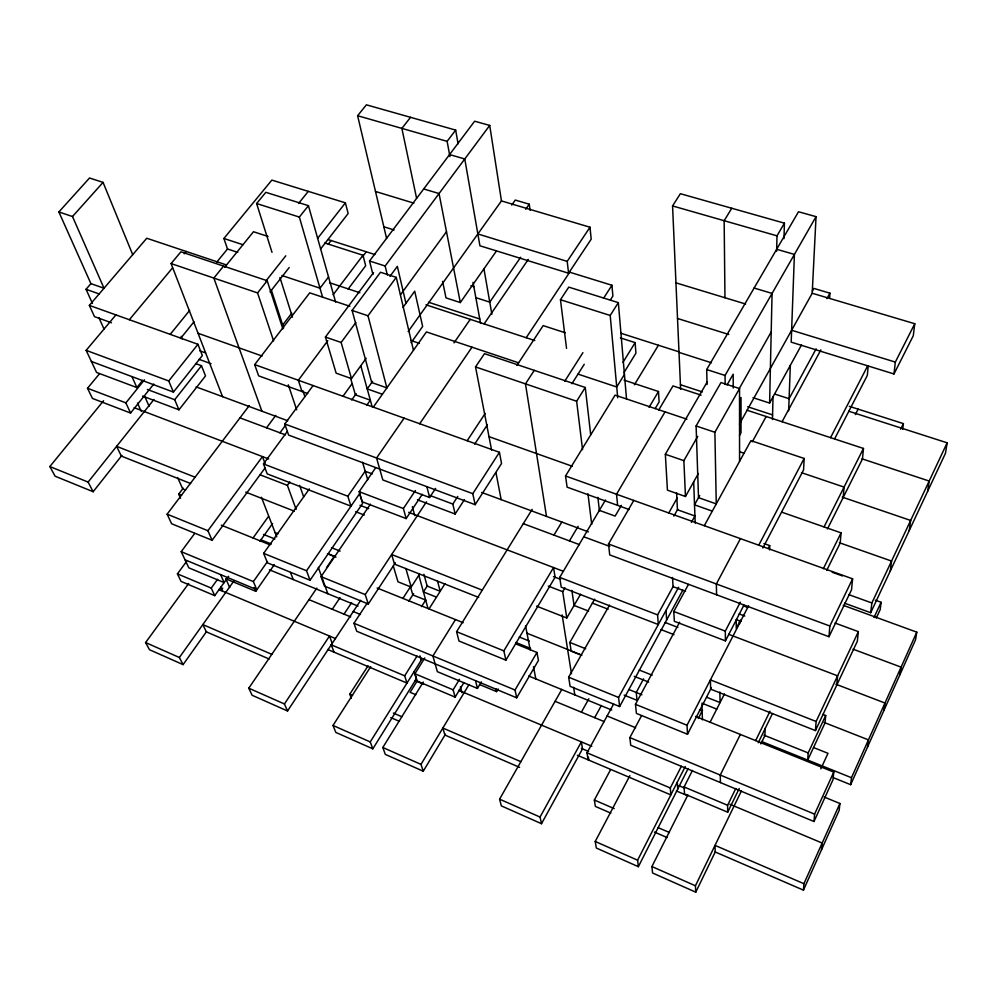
<?xml version="1.0" encoding="UTF-8"?>
<svg xmlns="http://www.w3.org/2000/svg" width="997" height="997" viewBox="0 0 997 997"><rect width="100%" height="100%" fill="white"/><g stroke="black" fill="none" stroke-linecap="round" stroke-linejoin="round"><path stroke-width="1.5" d="M753.047 397.691L769.609 403.075L772.064 293.417L754.118 288.046M772.463 419.525L773.024 396.445M776.626 251.269L776.999 235.84L784.427 223.166L680.365 193.705L672.564 205.93L680.639 389.353M765.123 728.259L764.936 735.574L760.873 743.936M769.597 549.958L769.696 545.596L763.939 543.539M783.966 238.644L784.427 223.166M788.652 410.814L790.334 365.338M739.438 424.061L812.206 293.255L816.044 216.661L798.497 211.763L706.699 369.538L707.06 384.555M704.306 525.706L750.928 440.637L804.143 458.458L803.57 469.911L762.855 548.014M829.641 297.829L829.928 293.18L813.864 288.42L812.356 291.124M825.69 715.51L808.193 752.922L807.695 760.063L825.067 722.837L825.69 715.51L822.812 714.388M803.931 883.703L715.023 845.381L715.21 851.974L803.445 890.134L803.931 883.703L839.91 803.495L824.17 797.039M816.132 721.479L710.4 679.892L710.649 689.151L815.446 730.589L816.132 721.479L858.367 631.649L835.062 623.038M641.42 715.933L629.867 737.593L630.715 745.258L814.001 821.516L814.599 814.138L833.754 772.089L695.582 716.394M633.793 500.432L608.506 543.988L609.715 554.893L828.993 636.722L829.853 626.029L852.597 578.821L565.536 475.98L615.087 395.124L686.933 419.201M843.2 497.453L844.06 487.097L801.501 472.69M781.573 512.109L841.057 532.859L840.209 543.029L826.687 570.458M821.553 849.706L822.164 843.051L729.816 804.243M836.72 685.213L837.592 675.841L728.707 634.329M868.2 366.123L867.328 375.383L834.751 438.605M746.94 410.191L863.464 448.451L862.455 458.969L827.46 528.909M833.754 772.089L833.006 779.704L814.001 821.516M852.597 578.821L851.525 589.775L828.993 636.722M839.91 803.495L839.175 810.349L803.445 890.134M858.367 631.649L857.333 641.258L815.446 730.589M776.675 249.275L794.41 254.409L791.182 342.145L893.985 373.975L895.331 362.085L914.772 323.726L812.206 293.255M833.442 777.722L850.665 784.689L851.475 777.71L916.779 632.148L843.263 605.329M844.546 603.185L870.705 612.719L871.852 602.973L947.15 442.818L848.846 411.25M914.772 323.726L913.277 335.765L893.985 373.975M875.341 600.206L881.111 602.288L880.201 609.591L876.263 618.04M902.696 429.209L903.394 423.625L849.27 406.315M867.527 747.04L868.449 739.874L824.058 722.439M890.271 571.019L891.555 561.062L839.337 542.717M883.953 710.375L884.975 703.035L835.91 684.229M909.227 530.591L910.647 520.434L842.241 497.129M899.955 674.633L901.089 667.143L853.083 649.184M927.621 491.359L929.179 481.04L861.956 458.807M916.779 632.148L915.558 639.8L850.665 784.689M947.15 442.818L945.468 453.286L870.705 612.719M820.843 768.849L827.996 753.321L813.527 747.551M874.008 617.517L881.111 602.288M687.893 794.97L651.913 866.543L652.574 872.998L695.769 892.178L695.432 885.797L741.382 790.995M695.769 892.178L715.285 851.812M692.454 770.444L684.104 786.969L684.515 793.973L727.698 812.206L739.213 788.515M755.651 740.609L769.996 711.247M727.698 812.206L727.611 805.277L735.798 788.465M758.243 742.765L772.476 713.54M900.665 429.159L903.394 423.625M740.36 734.44L720.27 775.043L720.42 782.583M823.348 568.689L841.057 532.859M824.058 526.927L863.464 448.451M629.88 775.654L595.234 841.468L596.306 848.023L638.367 866.692L688.117 768.587M638.367 866.692L637.606 860.212L685.251 766.531M710.088 722.239L724.47 693.912M577.363 755.277L670.819 794.896L670.308 787.979L681.387 766.257M679.618 622.215L635.475 704.318L636.398 713.403L687.494 734.253L711.347 687.818M698.286 718.488L702.536 710.2M855.351 414.59L858.143 409.144M740.522 620.122L736.26 628.409L736.222 619.461M687.494 734.253L687.02 725.243L748.585 605.79M688.453 584.416L673.773 611.485L674.358 621.305L725.442 640.872L743.887 605.191M830.551 437.646L867.627 365.949M725.442 640.872L725.305 631.113L740.347 602.151M768.263 548.35L769.696 545.596M758.754 545.209L804.143 458.458M740.447 538.642L716.357 583.968L716.581 594.773M610.837 813.128L595.359 806.411L594.362 800.03L610.476 769.858M782.084 421.731L820.867 349.885M643.588 678.845L636.236 692.466L637.021 700.33L624.172 695.133M609.503 605.117L568.639 677.175L570.122 686.36L619.635 706.561L682.833 590.162M816.119 348.85L789.101 398.7L774.557 394.014M588.105 759.839L587.009 752.81L613.629 704.032M619.635 706.561L618.564 697.451L678.633 587.258M541.496 823.709L582.485 748.884L581.376 741.88L540.05 817.054L541.496 823.709L501.317 805.875L499.597 799.158L561.859 689.351M605.503 499.983L559.703 577.4L561.224 587.158L658.307 624.546L657.596 614.887L673.224 586.336M752.299 441.821L766.157 416.509M594.673 717.666L601.353 705.527M769.609 403.075L801.538 344.912M826.937 298.626L829.928 293.18M691.382 522.378L695.083 515.698M739.525 435.452L741.008 432.76L741.033 397.541L739.537 400.208M699.682 495.534L694.51 504.831L712.294 511.125M581.388 712.182L588.853 698.747M673.885 516.097L677.736 509.23M707.284 381.801L665.348 454.271L667.429 490.15L685.462 496.506L698.386 473.488M668.763 512.969L677.175 498.064M739.188 388.668L771.204 331.926M714.886 432.274L739.537 388.556L720.993 382.549L696.105 425.968L698.511 497.653L716.257 503.896L714.886 432.274L696.105 425.968M685.462 496.506L683.88 460.664L697.75 436.35M727.012 385.004L733.181 374.199L733.244 388.07M581.226 655.141L571.181 651.141L569.835 642.442L594.661 599.172M725.155 384.456L725.056 375.458L816.044 216.661M536.635 606.164L566.795 617.99L580.553 594.262M367.195 603.123L353.96 623.262L356.727 631.251L516.708 697.813L538.455 660.425L536.959 652.449L515.524 643.8M621.38 505.367L615.112 516.085L599.172 510.29M516.708 697.813L515.038 690.011L536.959 652.449M566.795 617.99L562.707 591.67L564.95 587.856M479.507 684.503L496.556 691.606L498.126 688.939M665.024 411.861L616.52 494.25L617.629 505.379M658.768 409.954L672.987 385.914L701.09 395.136M505.89 660.151L555.092 577.226L553.547 567.555L503.871 650.879L505.89 660.151L458.981 641.009L456.589 631.687L532.161 509.342M655.154 408.608L659.117 401.916L658.481 391.509L624.06 380.131M569.437 540.897L578.123 526.316M649.059 407.337L658.481 391.509M455.479 619.598L432.897 655.976L437.359 671.666L477.463 688.428L481.389 681.848M423.289 682.048L382.823 747.488L385.303 754.38L423.251 771.217L445.447 734.178M553.946 535.115L561.897 521.93M423.251 771.217L420.996 764.387L468.951 684.652M424.759 657.983L414.926 673.76L417.182 681.101L455.143 697.127L463.966 682.509M634.379 384.792L658.406 345.249M455.143 697.127L453.137 689.824L459.48 679.356M731.773 208.261L724.158 220.711L724.956 297.754M623.848 372.803L635.924 353.162L635.139 342.632L620.396 337.896M624.434 374.436L616.732 386.986L578.011 374.099M622.951 362.347L635.139 342.632M370.722 666.644L333.01 725.455L335.815 732.409L372.816 748.834L416.347 678.82L414.141 671.604M417.444 680.515L410.116 692.304L415.799 694.722M372.816 748.834L370.248 741.93L421.731 659.441M582.56 449.647L576.627 401.243L585.264 387.472L484.505 353.661L475.532 366.921L491.621 450.158M327.701 649.483L406.975 683.082L404.682 675.829L417.07 656.038M429.022 608.93L445.061 583.594M571.904 383.745L584.242 364.266M617.716 397.766L610.201 315.463L618.339 302.639L568.776 287.124L560.464 299.723L566.545 348.402M564.663 381.34L582.921 352.651M421.519 606.612L425.619 600.169M427.514 585.513L423.426 591.919L436.487 597.141M610.388 299.96L612.881 296.047L611.934 285.267L569.686 272.206L526.204 337.721M408.608 601.403L413.593 593.639M603.546 298.315L611.934 285.267M351.293 698.224L349.785 694.211L368.092 665.722M313.095 385.54L284.768 423.974L288.619 435.078L475.158 504.681L501.541 463.493L499.435 452.302L254.671 364.615L309.731 292.844L349.822 306.266M402.913 598.399L411.25 585.476M393.317 566.047L397.99 581.824L411.188 587.083L419.475 574.235M475.158 504.681L472.777 493.677L499.435 452.302M417.444 499.796L455.143 514.016L464.415 499.671M455.143 514.016L452.812 504.046L457.748 496.444M534.267 370.361L525.469 383.87L546.493 516.384M370.423 504.158L321.034 576.652L324.461 586.111L368.304 604.008L395.385 562.782M474.622 444.188L487.359 424.784M287.535 710.986L332.213 643.339L329.484 636.049L284.432 703.969L287.535 710.986L252.091 695.245L248.776 688.192L316.822 588.118M334.032 652.175L331.278 644.835L360.702 600.294M368.304 604.008L365.214 594.586L426.479 501.79M404.109 418.154L376.567 458.009L382.811 479.931L429.595 497.503L435.589 488.418M467.169 440.736L485.165 413.468M516.895 365.413L543.153 325.62L565.299 332.786M449.56 154.572L464.764 158.972L479.918 245.773L568.589 273.228L591.196 239.18L590 227.229L501.454 200.92L489.714 125.423L474.647 121.21L369.538 260.99L372.928 274.462M375.707 467.705L359.169 491.695L362.26 501.765L406.153 518.577L422.292 494.275M344.027 614.127L351.629 602.662M332.275 609.279L340.052 597.627M568.589 273.228L567.193 261.376L590 227.229M406.153 518.577L403.399 508.532L415.4 490.549M419.7 423.737L472.005 347.193M326.555 567.617L334.394 556.114M484.106 323.9L528.285 259.394M309.332 488.904L263.644 553.347L267.483 562.869L310.055 580.242L362.621 503.435L359.618 493.627M310.055 580.242L306.528 570.758L360.391 492.506M520.658 257.263L489.751 302.141L475.843 297.654M287.273 431.489L263.47 463.929L267.208 473.899L350.981 506.164L347.841 496.244L365.101 471.294L372.367 473.874M453.984 342.868L470.26 319.352M225.92 578.858L255.78 591.296L274.3 564.688M442.606 281.366L445.983 297.891L460.315 302.552L496.381 251.094M525.706 209.27L529.257 204.198L515.287 200.061L511.71 205.108M185.043 559.816L256.777 589.663L253.363 581.587L267.508 561.523M373.314 407.112L426.429 331.926L518.602 362.808M366.672 405.343L370.248 400.308M411.125 342.694L422.653 326.455L414.715 291.199L403.037 307.35M188.682 583.457L145.599 642.554L149.5 649.72L183.087 664.625L206.529 631.6M183.087 664.625L179.373 657.497L233.784 581.151M186.564 561.436L177.416 573.861L181.093 581.425L214.729 595.633L228.649 576.316M220.96 590.585L222.73 588.118M372.579 381.377L367.208 388.892L382.387 394.264M408.134 331.577L501.454 200.92M259.98 541.172L272.58 523.512M296.121 509.442L287.398 485.352L289.853 481.937M351.692 399.984L356.203 393.69M253.039 537.981L268.467 516.471M214.729 595.633L211.252 588.08L217.595 579.269M373.563 272.567L325.421 337.048L336.139 373.177L351.48 378.598L366.186 358.272M342.98 396.245L352.066 383.658M400.507 294.8L446.482 231.69M249.287 405.567L167.122 514.165L171.621 523.749L212.112 540.274L265.239 467.705M212.112 540.274L207.899 530.716L262.473 456.589L265.102 463.642M279.983 432.81L285.503 425.308M367.993 315.775L396.258 277.353L380.505 272.256L352.103 310.441L371.731 382.549L386.898 387.883L367.993 315.775L352.103 310.441M351.48 378.598L341.136 342.47L355.879 322.505M389.964 276.343L397.342 266.361L405.953 303.3M220.574 574.596L224.151 582.597L188.832 567.841L181.205 551.677L194.714 533.432M387.322 274.998L385.154 266.012L489.714 125.423M266.56 427.788L275.795 415.363M327.814 340.65L298.327 380.256L301.991 391.509M348.115 289.093L365.675 265.738L363.008 255.257L324.785 242.981M333.16 294.701L363.008 255.257M362.572 256.703L366.285 251.78M180.569 498.288L178.7 494.151L183.274 488.131M449.934 156.591L447.13 141.35L455.666 130.096L366.398 104.822L357.611 115.714L386.599 238.482M328.549 276.979L319.987 288.195L281.952 275.521M282.325 325.446L291.785 313.145M328.287 244.165L331.104 240.526M320.585 249.001L348.152 213.52L345.398 202.84L271.857 180.096L223.889 238.47L227.515 248.976L237.785 252.366M142.571 396.083L178.962 409.817L205.519 375.931L201.494 365.725L195.674 363.606M410.54 117.322L401.878 128.389L416.584 198.278M317.594 238.408L345.398 202.84M270.062 291.959L289.192 267.545M273.614 340.899L257.562 292.919L267.184 280.743L180.931 251.792L171.098 263.569L222.555 396.669M178.962 409.817L174.699 399.735L201.494 365.725M91.388 361.475L173.428 392.083L202.341 355.555L197.954 344.301L89.356 305.394L146.758 238.246L226.518 264.965M265.863 281.054L285.79 255.805M103.588 400.732L49.85 466.546L55.109 476.205L93.145 491.72L121.921 455.38M93.145 491.72L88.122 482.087L153.949 399.473M173.428 392.083L168.742 380.966L197.954 344.301M322.554 297.019L299.349 217.072L308.434 205.669L265.813 192.321L256.615 203.538L272.019 252.366M99.339 373.95L87.512 388.257L92.434 398.426L130.557 413.032L153.787 384.057M298.589 203.438L308.285 191.362M115.926 314.902L86.141 350.346L96.559 372.429L136.863 387.559L142.658 380.38M130.557 413.032L125.871 402.863L144.44 379.845M180.557 338.457L194.016 321.757M223.565 266.099L213.844 278.076L261.924 411.213M170.213 334.356L189.629 310.428M224.574 267.358L253.487 231.74L268.068 236.463M216.723 262.186L227.515 248.976M129.348 319.713L172.493 267.944M184.258 253.824L186.227 251.468M92.447 303.449L86.041 289.292L91.026 283.509M72.494 216.536L103.065 182.389L89.518 178.002L58.873 211.95L90.914 283.634L104.024 288.245L72.494 216.536L58.873 211.95M357.611 115.714L447.13 141.35M672.564 205.93L776.999 235.84M423.713 188.956L439.041 193.555L460.315 302.552M375.495 191.474L413.88 203.151M675.954 282.849L745.606 304.023M477.85 233.959L567.193 261.376M791.618 330.256L895.331 362.085M383.82 226.755L394.114 229.971M677.511 318.479L728.795 334.481M256.615 203.538L299.349 217.072M560.464 299.723L610.201 315.463M328.225 239.604L374.884 254.534M620.795 333.21L679.044 351.854M470.908 285.79L473.837 286.725M679.007 352.39L711.447 362.783M369.538 260.99L385.154 266.012M706.699 369.538L725.056 375.458M428.623 302.265L479.769 319.015M680.44 384.73L702.374 391.921M747.713 406.764L772.575 414.902M223.889 238.47L243.081 244.764M425.993 304.82L534.791 340.538M329.533 282.712L359.842 292.744M410.627 340.413L419.388 343.379M739.861 451.828L744.298 453.336M171.098 263.569L257.562 292.919M475.532 366.921L576.627 401.243M325.421 337.048L341.136 342.47M665.348 454.271L683.88 460.664M86.041 289.292L99.152 293.928M198.042 333.272L262.136 356.041M489.016 436.661L572.278 466.26M370.336 400.171L355.381 394.837L350.433 377.614M694.921 515.985L677.449 509.754L676.577 492.692M832.183 572.266L842.403 575.917M199.761 350.819L205.606 352.926M111.502 322.779L94.478 316.635L89.356 305.394M307.712 393.566L258.659 375.869L254.671 364.615M629.132 509.529L567.081 487.147L565.536 475.98M199.039 359.344L211.028 363.693M848.721 594.598L871.852 602.973M196.122 386.898L287.747 420.759M481.663 492.431L588.454 531.9M86.141 350.346L168.742 380.966M284.768 423.974L472.777 493.677M608.506 543.988L829.853 626.029M583.744 536.772L609.778 546.431M239.978 417.868L285.391 434.829M523.313 523.674L579.481 544.649M743.426 605.864L747.725 607.46M147.382 389.491L174.699 399.735M429.832 495.422L452.812 504.046M685.537 591.321L673.05 586.635L672.514 577.487M739.138 613.915L744.809 616.046M736.758 619.798L741.12 621.443M87.512 388.257L125.871 402.863M359.169 491.695L403.399 508.532M673.773 611.485L725.305 631.113M134.146 407.673L268.692 458.969M408.645 512.321L563.455 571.331M263.47 463.929L347.841 496.244M559.703 577.4L657.596 614.887M553.46 576.602L560.626 579.357M360.004 505.292L368.691 508.632M665.173 622.502L677.898 627.4M260.267 474.884L287.398 485.352M355.655 511.71L364.279 515.038M548.288 586.086L562.707 591.67M592.392 603.123L608.133 609.204M660.861 629.568L673.984 634.628M574.16 605.491L588.579 611.086M245.736 492.119L294.289 511.149M195.088 477.202L116.612 446.332L121.347 456.103L190.639 483.508M482.249 590.149L391.659 554.519L394.5 564.128L478.685 597.415M331.502 547.677L340.114 551.104M569.835 642.442L585.725 648.76M639.202 670.021L652.2 675.193M185.579 490.026L182.7 488.879L177.628 477.538M706.524 697.202L720.071 702.586L719.871 692.005M178.7 494.151L181.579 495.31M275.11 532.622L277.976 533.756M327.764 553.647L334.78 556.451M527.002 633.245L581.899 655.179M701.826 703.147L716.756 709.104M327.44 553.746L335.989 557.161M634.279 676.34L648.611 682.073M263.507 534.429L274.923 539.003M519.287 637.033L529.257 641.034M763.926 735.163L808.193 752.922M425.682 600.069L412.783 594.897L410.266 586.124M699.445 709.926L702.125 711.011M260.878 539.813L271.383 544.038M515.81 642.492L530.591 648.449M761.571 741.494L851.475 777.71M221.309 525.182L270.062 544.848M377.128 588.006L463.156 622.689M629.045 689.563L641.906 694.759M49.85 466.546L88.122 482.087M167.122 514.165L207.899 530.716M263.644 553.347L306.528 570.758M321.034 576.652L365.214 594.586M456.589 631.687L503.871 650.879M568.639 677.175L618.564 697.451M635.475 704.318L687.02 725.243M269.389 569.786L357.998 606.089M528.672 675.991L611.734 710.026M353.274 611.535L360.416 614.476M607.098 715.983L635.575 727.71M308.97 599.646L350.72 616.894M555.08 701.315L604.307 721.654M181.205 551.677L253.363 581.587M353.96 623.262L515.038 690.011M629.867 737.593L814.599 814.138M218.779 589.526L335.49 638.566M458.583 690.285L591.807 746.255M177.416 573.861L211.252 588.08M414.926 673.76L453.137 689.824M684.104 786.969L727.611 805.277M678.932 785.686L684.652 788.091M581.438 748.448L588.566 751.451M331.278 644.835L404.682 675.829M587.009 752.81L670.308 787.979M414.789 680.502L423.538 684.204M676.377 790.97L687.868 795.818M271.807 654.319L202.827 624.583L206.342 631.849L269.215 659.042M520.845 761.671L442.855 728.047L444.924 735.051L519.587 767.354M349.785 694.211L352.602 695.432M393.404 713.079L401.841 716.731M594.362 800.03L614.202 808.617M658.132 827.622L669.473 832.532M390.824 717.628L399.386 721.342M654.481 832.071L667.143 837.567M145.599 642.554L179.373 657.497M248.776 688.192L284.432 703.969M333.01 725.455L370.248 741.93M382.823 747.488L420.996 764.387M499.597 799.158L540.05 817.054M595.234 841.468L637.606 860.212M651.913 866.543L695.432 885.797M98.853 317.607L103.975 328.935M137.486 403.037L141.312 411.487M220.786 587.208L222.692 591.42M131.965 376.617L136.863 387.559M144.715 396.407L149.101 406.265M225.958 579.095L229.696 587.52M254.198 587.545L255.78 591.296M103.065 182.389L132.713 254.684M181.13 336.325L182.164 338.918M261.438 497.254L276.755 536.885M290.501 572.452L293.255 579.569M318.317 567.405L327.826 593.726M299.611 485.34L303.624 496.718M288.307 384.817L296.682 409.854M271.408 290.239L283.634 327.976M267.184 280.743L282.836 328.898M302.926 390.712L304.858 396.632M279.945 277.49L292.482 317.208M362.559 462.296L367.743 479.769M419.936 655.814L421.245 660.226M405.854 568.477L411.188 587.083M308.434 205.669L335.628 302.079M360.789 365.725L372.118 406.614M418.815 575.257L427.912 608.158M423.937 574.297L427.152 586.099L440.2 591.283L437.496 580.977M412.347 506.613L414.752 515.636M460.402 686.833L461.96 692.666M426.866 486.661L429.595 497.503M475.519 680.677L477.463 688.428M396.258 277.353L413.456 350.296M495.883 688.69L496.556 691.606M495.97 472.653L501.179 499.647M525.544 625.692L530.23 649.994M533.47 666.744L535.825 678.932M473.027 282.313L480.579 323.427M455.666 130.096L458.097 143.842M483.944 268.841L491.87 314.254M562.134 614.912L571.468 673.698M573.624 687.332L574.833 694.909M588.342 757.059L588.816 760.138M571.854 590.374L574.073 605.453M529.257 204.198L530.105 210.355M587.956 493.764L591.695 524.335M585.264 387.472L590.673 434.592M597.876 497.366L599.459 511.212M618.339 302.639L626.54 399.186M666.008 610.426L666.632 619.997M677.287 782.171L677.736 789.051M693.675 481.887L695.196 523.126M701.888 704.655L702.449 719.809M739.537 388.556L739.562 461.374M739.6 620.807L739.6 623.898"/></g></svg>
